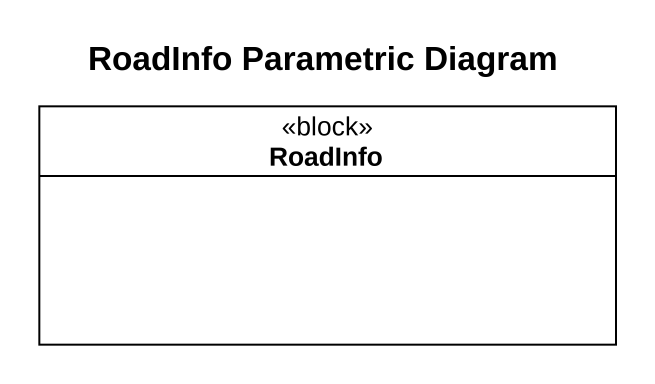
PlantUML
@startuml
title RoadInfo Parametric Diagram
hide circle
hide empty members
class RoadInfo <<block>>
@enduml
